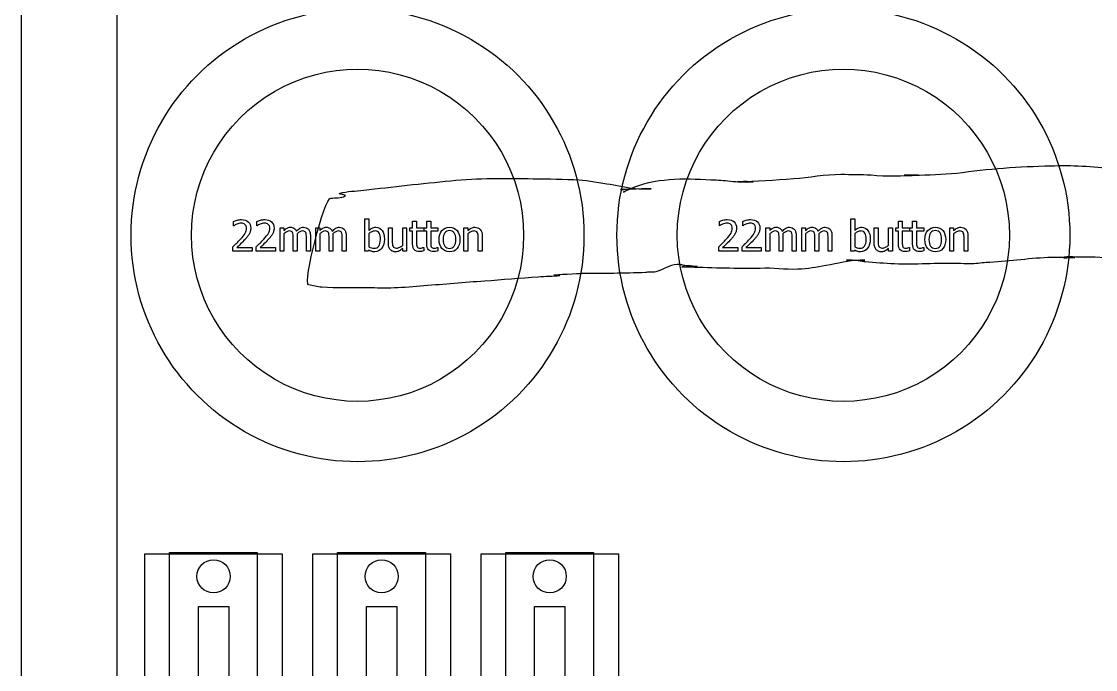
# Model space of a CAD drawing. Extents: x 0 to 339, y 0 to 211.
# Drawn here: x 0.1 to 71.3, y 78.8 to 121.8 of the extents above; entities that cross this region are included whole.
import ezdxf

# ---------------------------------------------------------------- set-up
doc = ezdxf.new("R2010")
doc.units = 0
doc.layers.add('Layer_1', color=7, linetype='CONTINUOUS')

msp = doc.modelspace()

# ---------------------------------------------------------------- linework, layer by layer
at = {"layer": 'Layer_1', "color": 7}
msp.add_line((0.13229, 0.132278), (0.13229, 210.418888), dxfattribs=at)
at = {"layer": 'Layer_1', "color": 6}
for p, q in [((6.47757, 6.478666), (6.47757, 204.072506)), ((14.179865, 108.233159), (14.179865, 108.525303)), ((14.195025, 108.233159), (14.179865, 108.233159)), ((15.723267, 108.233159), (15.723267, 108.525303)), ((15.738427, 108.233159), (15.723267, 108.233159)), ((22.883561, 106.554713), (22.883561, 108.698941)), ((22.883561, 108.698941), (23.142633, 108.698941)), ((23.142633, 108.698941), (23.142633, 107.932752)), ((26.036512, 108.093982), (26.036512, 108.536333)), ((26.036512, 108.536333), (26.295584, 108.536333)), ((26.295584, 108.536333), (26.295584, 108.093982)), ((26.979091, 108.093982), (26.979091, 108.536333)), ((26.979091, 108.536333), (27.238162, 108.536333)), ((27.238162, 108.536333), (27.238162, 108.093982)), ((46.359115, 108.233159), (46.359115, 108.525303)), ((46.374275, 108.233159), (46.359115, 108.233159)), ((47.902517, 108.233159), (47.902517, 108.525303)), ((47.917677, 108.233159), (47.902517, 108.233159)), ((55.062811, 106.554713), (55.062811, 108.698941)), ((55.062811, 108.698941), (55.321883, 108.698941)), ((55.321883, 108.698941), (55.321883, 107.932752)), ((58.215762, 108.093982), (58.215762, 108.536333)), ((58.215762, 108.536333), (58.474834, 108.536333)), ((58.474834, 108.536333), (58.474834, 108.093982)), ((59.158341, 108.093982), (59.158341, 108.536333)), ((59.158341, 108.536333), (59.417412, 108.536333)), ((59.417412, 108.536333), (59.417412, 108.093982)), ((17.261187, 106.554697), (17.261187, 108.093965)), ((17.261187, 108.093965), (17.520258, 108.093965)), ((17.520258, 108.093965), (17.520258, 107.923089)), ((17.520258, 107.703981), (17.520258, 106.554697)), ((18.134896, 106.554708), (18.134896, 107.44492)), ((18.393968, 107.567566), (18.393968, 106.554708)), ((19.008518, 106.554714), (19.008518, 107.444926)), ((19.267615, 107.567557), (19.267615, 106.554699)), ((19.631413, 106.554697), (19.631413, 108.093965)), ((19.631413, 108.093965), (19.890484, 108.093965)), ((19.890484, 108.093965), (19.890484, 107.923089)), ((19.890484, 107.703981), (19.890484, 106.554697)), ((20.505122, 106.554708), (20.505122, 107.44492)), ((20.764193, 107.567566), (20.764193, 106.554708)), ((21.378743, 106.554714), (21.378743, 107.444926)), ((21.637831, 107.567557), (21.637831, 106.554699)), ((23.142634, 107.715022), (23.142634, 106.833077)), ((24.432475, 107.094906), (24.432475, 108.093983)), ((24.432475, 108.093983), (24.691546, 108.093983)), ((24.691546, 108.093983), (24.691546, 107.217551)), ((25.383354, 106.944692), (25.383354, 108.093976)), ((25.383354, 108.093976), (25.642425, 108.093976)), ((25.642425, 108.093976), (25.642393, 106.554714)), ((25.861502, 107.879008), (25.861502, 108.093982)), ((25.861502, 108.093982), (26.036512, 108.093982)), ((26.036512, 107.879008), (25.861502, 107.879008)), ((26.036512, 107.026003), (26.036512, 107.879008)), ((26.295584, 108.093982), (26.772385, 108.093982)), ((26.772385, 107.879008), (26.295584, 107.879008)), ((26.295584, 107.879008), (26.295584, 107.14727)), ((26.772385, 108.093982), (26.772385, 107.879008)), ((26.80408, 107.879008), (26.80408, 108.093982)), ((26.80408, 108.093982), (26.979091, 108.093982)), ((26.979091, 107.879008), (26.80408, 107.879008)), ((26.979091, 107.026003), (26.979091, 107.879008)), ((27.238162, 108.093982), (27.714963, 108.093982)), ((27.714963, 107.879008), (27.238162, 107.879008)), ((27.238162, 107.879008), (27.238162, 107.14727)), ((27.714963, 108.093982), (27.714963, 107.879008)), ((29.43752, 106.554713), (29.43752, 108.093981)), ((29.43752, 108.093981), (29.69659, 108.093981)), ((29.69659, 108.093981), (29.69659, 107.923105)), ((29.69659, 107.703997), (29.69659, 106.554713)), ((30.38836, 106.554714), (30.38836, 107.431146)), ((30.64744, 107.553788), (30.64743, 106.554714)), ((49.440437, 106.554697), (49.440437, 108.093965)), ((49.440437, 108.093965), (49.699508, 108.093965)), ((49.699508, 108.093965), (49.699508, 107.923089)), ((49.699508, 107.703981), (49.699508, 106.554697)), ((50.314146, 106.554708), (50.314146, 107.44492)), ((50.573218, 107.567566), (50.573218, 106.554708)), ((51.187768, 106.554714), (51.187768, 107.444926)), ((51.446865, 107.567557), (51.446865, 106.554699)), ((51.810663, 106.554697), (51.810663, 108.093965)), ((51.810663, 108.093965), (52.069734, 108.093965)), ((52.069734, 108.093965), (52.069734, 107.923089)), ((52.069734, 107.703981), (52.069734, 106.554697)), ((52.684372, 106.554708), (52.684372, 107.44492)), ((52.943443, 107.567566), (52.943443, 106.554708)), ((53.557993, 106.554714), (53.557993, 107.444926)), ((53.817081, 107.567557), (53.817081, 106.554699)), ((55.321884, 107.715022), (55.321884, 106.833077)), ((56.611725, 107.094906), (56.611725, 108.093983)), ((56.611725, 108.093983), (56.870796, 108.093983)), ((56.870796, 108.093983), (56.870796, 107.217551)), ((57.562604, 106.944692), (57.562604, 108.093976)), ((57.562604, 108.093976), (57.821675, 108.093976)), ((57.821675, 108.093976), (57.821643, 106.554714)), ((58.040752, 107.879008), (58.040752, 108.093982)), ((58.040752, 108.093982), (58.215762, 108.093982)), ((58.215762, 107.879008), (58.040752, 107.879008)), ((58.215762, 107.026003), (58.215762, 107.879008)), ((58.474834, 108.093982), (58.951635, 108.093982)), ((58.951635, 107.879008), (58.474834, 107.879008)), ((58.474834, 107.879008), (58.474834, 107.14727)), ((58.951635, 108.093982), (58.951635, 107.879008)), ((58.98333, 107.879008), (58.98333, 108.093982)), ((58.98333, 108.093982), (59.158341, 108.093982)), ((59.158341, 107.879008), (58.98333, 107.879008)), ((59.158341, 107.026003), (59.158341, 107.879008)), ((59.417412, 108.093982), (59.894213, 108.093982)), ((59.894213, 107.879008), (59.417412, 107.879008)), ((59.417412, 107.879008), (59.417412, 107.14727)), ((59.894213, 108.093982), (59.894213, 107.879008)), ((61.61677, 106.554713), (61.61677, 108.093981)), ((61.61677, 108.093981), (61.87584, 108.093981)), ((61.87584, 108.093981), (61.87584, 107.923105)), ((61.87584, 107.703997), (61.87584, 106.554713)), ((62.56761, 106.554714), (62.56761, 107.431146)), ((62.82669, 107.553788), (62.82668, 106.554714)), ((14.137153, 106.554714), (14.137153, 106.842724)), ((14.394838, 106.790349), (15.403562, 106.790349)), ((15.403562, 106.790349), (15.40357, 106.554714)), ((15.680555, 106.554714), (15.680555, 106.842724)), ((15.938239, 106.790349), (16.946963, 106.790349)), ((16.946963, 106.790349), (16.946972, 106.554714)), ((23.907445, 107.329175), (23.907444, 107.329171)), ((24.174783, 107.349844), (24.174783, 107.349841)), ((25.383322, 106.554714), (25.383322, 106.72559)), ((26.757197, 106.801366), (26.772357, 106.801366)), ((26.772357, 106.801366), (26.772357, 106.568477)), ((27.699765, 106.801366), (27.714925, 106.801366)), ((27.714925, 106.801366), (27.714925, 106.568477)), ((28.90421, 107.323659), (28.90421, 107.323659)), ((29.17155, 107.323659), (29.17155, 107.323659)), ((46.316403, 106.554714), (46.316403, 106.842724)), ((46.574088, 106.790349), (47.582812, 106.790349)), ((47.582812, 106.790349), (47.58282, 106.554714)), ((47.859805, 106.554714), (47.859805, 106.842724)), ((48.117489, 106.790349), (49.126213, 106.790349)), ((49.126213, 106.790349), (49.126222, 106.554714)), ((56.086695, 107.329175), (56.086694, 107.329171)), ((56.354033, 107.349844), (56.354033, 107.349841)), ((57.562572, 106.554714), (57.562572, 106.72559)), ((58.936447, 106.801366), (58.951607, 106.801366)), ((58.951607, 106.801366), (58.951607, 106.568477)), ((59.879015, 106.801366), (59.894175, 106.801366)), ((59.894175, 106.801366), (59.894175, 106.568477)), ((61.08346, 107.323659), (61.08346, 107.323659)), ((61.3508, 107.323659), (61.3508, 107.323659)), ((15.40357, 106.554714), (14.137153, 106.554714)), ((16.946972, 106.554714), (15.680555, 106.554714)), ((17.520258, 106.554697), (17.261187, 106.554697)), ((18.393968, 106.554708), (18.134896, 106.554708)), ((19.267615, 106.554699), (19.008518, 106.554714)), ((19.890484, 106.554697), (19.631413, 106.554697)), ((20.764193, 106.554708), (20.505122, 106.554708)), ((21.637831, 106.554699), (21.378743, 106.554714)), ((23.126093, 106.554713), (22.883561, 106.554713)), ((23.142633, 106.626373), (23.126093, 106.554713)), ((25.642393, 106.554714), (25.383322, 106.554714)), ((26.485725, 106.524387), (26.485753, 106.524397)), ((27.428293, 106.524387), (27.428331, 106.524397)), ((29.69659, 106.554713), (29.43752, 106.554713)), ((30.64743, 106.554714), (30.38836, 106.554714)), ((47.58282, 106.554714), (46.316403, 106.554714)), ((49.126222, 106.554714), (47.859805, 106.554714)), ((49.699508, 106.554697), (49.440437, 106.554697)), ((50.573218, 106.554708), (50.314146, 106.554708)), ((51.446865, 106.554699), (51.187768, 106.554714)), ((52.069734, 106.554697), (51.810663, 106.554697)), ((52.943443, 106.554708), (52.684372, 106.554708)), ((53.817081, 106.554699), (53.557993, 106.554714)), ((55.305343, 106.554713), (55.062811, 106.554713)), ((55.321883, 106.626373), (55.305343, 106.554713)), ((57.821643, 106.554714), (57.562572, 106.554714)), ((58.664975, 106.524387), (58.665003, 106.524397)), ((59.607543, 106.524387), (59.607581, 106.524397)), ((61.87584, 106.554713), (61.61677, 106.554713)), ((62.82668, 106.554714), (62.56761, 106.554714)), ((8.30747, 86.517296), (17.407469, 86.517296)), ((8.30747, 12.517296), (8.30747, 86.517296)), ((17.407469, 86.517296), (17.407469, 12.517296)), ((19.43911, 86.517296), (28.539109, 86.517296)), ((19.43911, 12.517296), (19.43911, 86.517296)), ((28.539109, 86.517296), (28.539109, 12.517296)), ((30.57073, 86.517286), (39.670729, 86.517286)), ((30.57073, 12.517286), (30.57073, 86.517286)), ((39.670729, 86.517286), (39.670729, 12.517286))]:
    msp.add_line(p, q, dxfattribs=at)
at = {"layer": 'Layer_1', "color": 3}
for p, q in [((20.61729, 110.056011), (20.61741, 110.055851)), ((37.392273, 107.605464), (37.392273, 107.605464)), ((69.571523, 107.605464), (69.571523, 107.605464)), ((9.94085, 86.594196), (15.753962, 86.594196)), ((9.94085, 12.426906), (9.94085, 86.594196)), ((15.753962, 86.594196), (15.753962, 12.426906)), ((21.07249, 86.594196), (26.885602, 86.594196)), ((21.07249, 12.426906), (21.07249, 86.594196)), ((26.885602, 86.594196), (26.885602, 12.426906)), ((32.20411, 86.594186), (38.017222, 86.594186)), ((32.20411, 12.426896), (32.20411, 86.594186)), ((38.017222, 86.594186), (38.017222, 12.426896))]:
    msp.add_line(p, q, dxfattribs=at)
at = {"layer": 'Layer_1', "color": 1}
for p, q in [((33.392274, 107.605464), (33.392274, 107.605464)), ((65.571524, 107.605464), (65.571524, 107.605464)), ((12.85741, 83.917296), (12.85741, 83.917296)), ((23.98905, 83.917296), (23.98905, 83.917296)), ((35.12067, 83.917286), (35.12067, 83.917286)), ((11.85747, 16.017296), (11.85747, 83.017296)), ((11.85747, 83.017296), (13.85747, 83.017296)), ((13.85747, 83.017296), (13.85747, 16.017296)), ((22.98911, 16.017296), (22.98911, 83.017296)), ((22.98911, 83.017296), (24.98911, 83.017296)), ((24.98911, 83.017296), (24.98911, 16.017296)), ((34.12073, 16.017286), (34.12073, 83.017286)), ((34.12073, 83.017286), (36.12073, 83.017286)), ((36.12073, 83.017286), (36.12073, 16.017286))]:
    msp.add_line(p, q, dxfattribs=at)
at = {"layer": 'Layer_1', "color": 3}
for points in [[(14.892273, 120.595845), (19.533289, 123.275337), (25.251257, 123.275337), (29.892273, 120.595845)], [(47.071523, 120.595845), (51.712539, 123.275337), (57.430507, 123.275337), (62.071523, 120.595845)], [(7.392273, 107.605464), (7.392273, 112.964448), (10.251257, 117.916353), (14.892273, 120.595845)], [(29.892273, 120.595845), (34.533289, 117.916353), (37.392273, 112.964448), (37.392273, 107.605464)], [(39.571523, 107.605464), (39.571523, 112.964448), (42.430507, 117.916353), (47.071523, 120.595845)], [(62.071523, 120.595845), (66.712539, 117.916353), (69.571523, 112.964448), (69.571523, 107.605464)], [(59.25463, 111.583901), (60.1998, 111.590901), (61.13826, 111.649601), (62.08103, 111.711991)], [(62.08103, 111.711991), (64.14214, 112.017821), (66.22373, 112.169021), (68.30616, 112.202401)], [(68.30616, 112.202401), (69.69885, 112.282901), (71.07555, 112.141101), (72.45907, 112.043861)], [(22.80592, 110.585831), (24.72407, 110.821401), (26.64443, 111.029241), (28.56729, 111.221881)], [(28.56729, 111.221881), (30.38408, 111.389271), (32.20839, 111.391701), (34.03034, 111.353171)], [(34.03034, 111.353171), (35.04744, 111.331671), (36.06545, 111.331171), (37.0814, 111.278371)], [(37.0814, 111.278371), (37.61417, 111.250671), (38.56689, 111.077341), (39.1227, 110.983781)], [(39.1227, 110.983781), (39.75236, 110.876741), (40.38125, 110.732591), (41.01943, 110.681971)], [(40.69968, 110.783601), (42.44027, 111.481071), (44.30827, 111.355971), (46.14696, 111.270451)], [(46.14696, 111.270451), (46.35009, 111.255851), (46.55355, 111.245351), (46.75635, 111.226651)], [(46.75635, 111.226651), (47.2215, 111.183751), (47.67969, 111.131951), (48.14818, 111.133451)], [(47.55996, 111.155951), (48.79602, 111.184951), (50.03277, 111.261881), (51.26516, 111.363841)], [(48.58936, 111.149951), (48.24648, 111.163151), (47.9031, 111.153951), (47.55996, 111.155951)], [(48.14818, 111.133451), (48.29534, 111.133981), (48.73642, 111.144351), (48.58936, 111.149951)], [(51.26516, 111.363841), (52.31557, 111.435141), (53.35954, 111.649411), (54.41514, 111.645101)], [(54.41514, 111.645101), (55.07918, 111.642101), (55.74306, 111.623401), (56.40702, 111.612601)], [(56.40702, 111.612601), (57.4371, 111.470011), (58.48756, 111.548901), (59.52351, 111.591901)], [(58.63425, 111.585901), (58.42755, 111.579901), (59.04784, 111.582901), (59.25463, 111.583901)], [(59.52351, 111.591901), (59.22709, 111.589901), (58.93055, 111.593901), (58.63425, 111.585901)], [(21.5797, 110.213431), (21.70256, 110.282631), (21.05525, 110.337221), (21.19016, 110.378191)], [(21.19016, 110.378191), (21.70974, 110.535991), (22.26695, 110.519641), (22.80592, 110.585831)], [(41.01943, 110.681971), (41.40048, 110.651771), (43.21278, 110.728371), (39.81119, 110.641571)], [(39.81119, 110.641571), (39.85429, 110.639571), (39.89739, 110.631571), (39.94051, 110.634571)], [(40.01479, 110.476201), (39.94049, 110.434201), (40.16884, 110.549701), (40.2467, 110.584661)], [(39.94051, 110.634571), (39.95601, 110.635361), (40.44091, 110.698471), (40.43435, 110.690571)], [(40.43435, 110.690571), (40.33398, 110.569771), (40.15156, 110.553391), (40.01479, 110.476201)], [(40.2467, 110.584661), (40.39715, 110.652161), (40.54868, 110.717281), (40.69968, 110.783601)], [(19.14418, 104.318621), (18.73848, 104.422781), (20.21159, 110.160181), (20.61729, 110.056011)], [(20.61741, 110.055851), (20.93817, 110.108351), (21.29644, 110.053851), (21.5797, 110.213431)], [(14.892273, 94.615083), (10.251257, 97.294575), (7.392273, 102.24648), (7.392273, 107.605464)], [(37.392273, 107.605464), (37.392273, 102.24648), (34.533289, 97.294575), (29.892273, 94.615083)], [(47.071523, 94.615083), (42.430507, 97.294575), (39.571523, 102.24648), (39.571523, 107.605464)], [(69.571523, 107.605464), (69.571523, 102.24648), (66.712539, 97.294575), (62.071523, 94.615083)], [(68.11915, 106.130371), (66.7512, 106.069171), (65.39264, 105.849631), (64.02374, 105.797761)], [(69.91038, 106.140371), (69.61349, 106.140301), (68.40534, 106.143371), (68.11915, 106.130371)], [(69.19022, 106.151371), (68.95896, 106.086871), (69.67033, 106.144371), (69.91038, 106.140371)], [(69.97885, 106.159371), (69.71596, 106.158841), (69.44345, 106.221871), (69.19022, 106.151371)], [(72.5099, 106.055421), (71.66947, 106.163261), (70.82613, 106.161411), (69.97885, 106.159371)], [(43.55864, 105.664911), (43.02501, 105.619411), (42.6846, 105.359531), (42.16065, 105.176251)], [(44.42092, 105.491511), (43.11003, 105.552011), (44.44532, 105.480711), (44.87958, 105.523511)], [(43.79592, 105.656911), (43.71742, 105.667111), (43.63774, 105.661911), (43.55864, 105.664911)], [(44.07946, 105.597111), (43.98496, 105.617011), (43.8917, 105.644411), (43.79592, 105.656911)], [(44.44298, 105.574011), (44.32207, 105.585111), (44.20063, 105.589411), (44.07946, 105.597111)], [(49.05878, 105.399811), (47.51081, 105.401811), (45.96727, 105.435911), (44.42092, 105.491511)], [(44.87958, 105.523511), (45.02537, 105.537911), (44.58887, 105.560611), (44.44298, 105.574011)], [(51.54521, 105.350711), (50.71905, 105.313811), (49.88633, 105.475121), (49.05878, 105.399811)], [(53.43629, 105.601921), (52.76635, 105.489981), (52.23137, 105.381341), (51.54521, 105.350711)], [(55.68558, 105.953321), (54.92095, 105.931621), (54.18565, 105.735721), (53.43629, 105.601921)], [(55.06822, 105.963321), (54.97292, 105.968321), (54.87754, 105.957321), (54.78219, 105.954321)], [(54.78219, 105.954321), (55.18073, 105.952321), (55.57926, 105.948321), (55.97781, 105.948321)], [(56.01391, 105.847181), (55.82659, 105.867281), (55.28941, 105.951961), (55.06822, 105.963321)], [(55.97781, 105.948321), (56.07521, 105.948291), (55.78297, 105.956321), (55.68558, 105.953321)], [(57.96738, 105.711061), (57.31647, 105.746561), (56.6624, 105.777661), (56.01391, 105.847181)], [(62.15067, 105.742061), (60.7565, 105.776461), (59.36156, 105.646661), (57.96738, 105.711061)], [(62.95712, 105.704861), (62.68813, 105.696861), (62.41969, 105.735361), (62.15067, 105.742061)], [(64.02374, 105.797761), (63.6682, 105.766761), (63.31384, 105.715461), (62.95712, 105.704861)], [(34.35682, 104.842151), (33.17208, 104.762351), (31.98997, 104.646171), (30.80513, 104.567731)], [(35.78692, 104.921951), (35.31289, 104.864951), (34.83319, 104.874151), (34.35682, 104.842151)], [(35.39823, 104.967251), (35.26939, 104.946851), (35.91643, 104.937551), (35.78692, 104.921951)], [(37.25469, 105.064851), (37.06333, 105.055851), (35.47293, 104.979051), (35.39823, 104.967251)], [(41.46069, 105.131951), (40.05776, 105.089251), (38.65766, 105.069451), (37.25469, 105.064851)], [(41.72558, 105.169251), (41.63678, 105.161251), (41.54899, 105.144351), (41.46069, 105.131951)], [(42.16065, 105.176251), (42.02374, 105.128351), (41.87007, 105.182251), (41.72558, 105.169251)], [(20.02555, 104.161041), (19.72746, 104.175741), (19.43797, 104.266101), (19.14418, 104.318621)], [(23.06984, 104.124941), (22.05505, 104.133941), (21.03915, 104.111041), (20.02555, 104.161041)], [(24.81436, 104.115941), (24.23319, 104.095841), (23.65133, 104.118941), (23.06984, 104.124941)], [(26.79415, 104.253041), (26.13455, 104.202841), (25.47548, 104.138751), (24.81436, 104.115941)], [(28.79837, 104.419141), (28.1303, 104.363741), (27.46258, 104.303901), (26.79415, 104.253041)], [(30.80513, 104.567731), (30.13621, 104.518231), (29.46729, 104.468631), (28.79837, 104.419141)], [(29.892273, 94.615083), (25.251257, 91.935591), (19.533289, 91.935591), (14.892273, 94.615083)], [(62.071523, 94.615083), (57.430507, 91.935591), (51.712539, 91.935591), (47.071523, 94.615083)]]:
    msp.add_open_spline(points, degree=3, dxfattribs=at)
at = {"layer": 'Layer_1', "color": 1}
for points in [[(16.892273, 117.131744), (20.295685, 119.096705), (24.488861, 119.096705), (27.892274, 117.131744)], [(49.071523, 117.131744), (52.474935, 119.096705), (56.668111, 119.096705), (60.071524, 117.131744)], [(11.392272, 107.605464), (11.392272, 111.535386), (13.48886, 115.166783), (16.892273, 117.131744)], [(27.892274, 117.131744), (31.295686, 115.166783), (33.392274, 111.535386), (33.392274, 107.605464)], [(43.571522, 107.605464), (43.571522, 111.535386), (45.66811, 115.166783), (49.071523, 117.131744)], [(60.071524, 117.131744), (63.474936, 115.166783), (65.571524, 111.535386), (65.571524, 107.605464)], [(16.892273, 98.079184), (13.48886, 100.044145), (11.392272, 103.675542), (11.392272, 107.605464)], [(33.392274, 107.605464), (33.392274, 103.675542), (31.295686, 100.044145), (27.892274, 98.079184)], [(49.071523, 98.079184), (45.66811, 100.044145), (43.571522, 103.675542), (43.571522, 107.605464)], [(65.571524, 107.605464), (65.571524, 103.675542), (63.474936, 100.044145), (60.071524, 98.079184)], [(27.892274, 98.079184), (24.488861, 96.114223), (20.295685, 96.114223), (16.892273, 98.079184)], [(60.071524, 98.079184), (56.668111, 96.114223), (52.474935, 96.114223), (49.071523, 98.079184)], [(11.75741, 85.017296), (11.75741, 85.624809), (12.249897, 86.117296), (12.85741, 86.117296)], [(12.85741, 86.117296), (13.464923, 86.117296), (13.95741, 85.624809), (13.95741, 85.017296)], [(22.88905, 85.017296), (22.88905, 85.624809), (23.381537, 86.117296), (23.98905, 86.117296)], [(23.98905, 86.117296), (24.596563, 86.117296), (25.08905, 85.624809), (25.08905, 85.017296)], [(34.02067, 85.017286), (34.02067, 85.624799), (34.513157, 86.117286), (35.12067, 86.117286)], [(35.12067, 86.117286), (35.728183, 86.117286), (36.22067, 85.624799), (36.22067, 85.017286)], [(12.85741, 83.917296), (12.249897, 83.917296), (11.75741, 84.409783), (11.75741, 85.017296)], [(13.95741, 85.017296), (13.95741, 84.409783), (13.464923, 83.917296), (12.85741, 83.917296)], [(23.98905, 83.917296), (23.381537, 83.917296), (22.88905, 84.409783), (22.88905, 85.017296)], [(25.08905, 85.017296), (25.08905, 84.409783), (24.596563, 83.917296), (23.98905, 83.917296)], [(35.12067, 83.917286), (34.513157, 83.917286), (34.02067, 84.409773), (34.02067, 85.017286)], [(36.22067, 85.017286), (36.22067, 84.409773), (35.728183, 83.917286), (35.12067, 83.917286)]]:
    msp.add_open_spline(points, degree=3, dxfattribs=at)
at = {"layer": 'Layer_1', "color": 6}
for points in [[(14.179865, 108.525303), (14.236825, 108.553783), (14.315832, 108.581343), (14.416887, 108.607983)], [(14.281845, 108.289659), (14.246018, 108.267612), (14.217078, 108.248779), (14.195025, 108.233159)], [(14.393466, 108.346159), (14.354879, 108.330539), (14.317672, 108.311706), (14.281845, 108.289659)], [(14.536782, 108.391639), (14.487175, 108.379692), (14.439403, 108.364532), (14.393466, 108.346159)], [(14.416887, 108.607983), (14.518862, 108.635543), (14.615325, 108.649323), (14.706275, 108.649323)], [(14.68561, 108.410929), (14.636917, 108.410929), (14.587307, 108.404499), (14.536782, 108.391639)], [(14.824792, 108.390259), (14.782532, 108.404039), (14.736138, 108.410929), (14.68561, 108.410929)], [(14.706275, 108.649323), (14.897363, 108.649323), (15.04711, 108.598335), (15.155516, 108.49636)], [(14.936413, 108.328249), (14.90426, 108.355809), (14.867053, 108.376479), (14.824792, 108.390259)], [(15.009453, 108.220762), (14.992, 108.263942), (14.967653, 108.299771), (14.936413, 108.328249)], [(15.037013, 108.070556), (15.037013, 108.127516), (15.027826, 108.177585), (15.009453, 108.220762)], [(15.155516, 108.49636), (15.263921, 108.395304), (15.318124, 108.25796), (15.318124, 108.084327)], [(15.723267, 108.525303), (15.780227, 108.553783), (15.859234, 108.581343), (15.960289, 108.607983)], [(15.825247, 108.289659), (15.78942, 108.267612), (15.76048, 108.248779), (15.738427, 108.233159)], [(15.936868, 108.346159), (15.898281, 108.330539), (15.861074, 108.311706), (15.825247, 108.289659)], [(16.080184, 108.391639), (16.030577, 108.379692), (15.982805, 108.364532), (15.936868, 108.346159)], [(15.960289, 108.607983), (16.062264, 108.635543), (16.158726, 108.649323), (16.249677, 108.649323)], [(16.229013, 108.410929), (16.18032, 108.410929), (16.13071, 108.404499), (16.080184, 108.391639)], [(16.368194, 108.390259), (16.325934, 108.404039), (16.27954, 108.410929), (16.229013, 108.410929)], [(16.249677, 108.649323), (16.440765, 108.649323), (16.590512, 108.598335), (16.698918, 108.49636)], [(16.479816, 108.328249), (16.447663, 108.355809), (16.410455, 108.376479), (16.368194, 108.390259)], [(16.552856, 108.220762), (16.535403, 108.263942), (16.511056, 108.299771), (16.479816, 108.328249)], [(16.580416, 108.070556), (16.580416, 108.127516), (16.571229, 108.177585), (16.552856, 108.220762)], [(16.698918, 108.49636), (16.807323, 108.395304), (16.861526, 108.25796), (16.861526, 108.084327)], [(17.721452, 108.080185), (17.788517, 108.117852), (17.862012, 108.136685), (17.941938, 108.136685)], [(17.941938, 108.136685), (18.032889, 108.136685), (18.113274, 108.116015), (18.183095, 108.074675)], [(18.57308, 108.069163), (18.647494, 108.114176), (18.728339, 108.136683), (18.815614, 108.136683)], [(18.815614, 108.136683), (18.881761, 108.136683), (18.941935, 108.12612), (18.996137, 108.104993)], [(20.091678, 108.080185), (20.158742, 108.117852), (20.232237, 108.136685), (20.312164, 108.136685)], [(20.312164, 108.136685), (20.403114, 108.136685), (20.483499, 108.116015), (20.55332, 108.074675)], [(20.943305, 108.069163), (21.017719, 108.114176), (21.098564, 108.136683), (21.18584, 108.136683)], [(21.18584, 108.136683), (21.251987, 108.136683), (21.312161, 108.12612), (21.366363, 108.104993)], [(23.35485, 108.078824), (23.431102, 108.117411), (23.517459, 108.136704), (23.613922, 108.136704)], [(23.613922, 108.136704), (23.787555, 108.136704), (23.92444, 108.066883), (24.024577, 107.927242)], [(27.985059, 107.923106), (28.111838, 108.065503), (28.278581, 108.136702), (28.485287, 108.136702)], [(28.485287, 108.136702), (28.692909, 108.136702), (28.859193, 108.065503), (28.98414, 107.923106)], [(29.92535, 108.081579), (30.000683, 108.118326), (30.08015, 108.136699), (30.16375, 108.136699)], [(30.16375, 108.136699), (30.31533, 108.136699), (30.43384, 108.08663), (30.51928, 107.986492)], [(46.359115, 108.525303), (46.416075, 108.553783), (46.495082, 108.581343), (46.596137, 108.607983)], [(46.461095, 108.289659), (46.425268, 108.267612), (46.396328, 108.248779), (46.374275, 108.233159)], [(46.572716, 108.346159), (46.534129, 108.330539), (46.496922, 108.311706), (46.461095, 108.289659)], [(46.716032, 108.391639), (46.666425, 108.379692), (46.618653, 108.364532), (46.572716, 108.346159)], [(46.596137, 108.607983), (46.698112, 108.635543), (46.794575, 108.649323), (46.885525, 108.649323)], [(46.86486, 108.410929), (46.816167, 108.410929), (46.766557, 108.404499), (46.716032, 108.391639)], [(47.004042, 108.390259), (46.961782, 108.404039), (46.915388, 108.410929), (46.86486, 108.410929)], [(46.885525, 108.649323), (47.076613, 108.649323), (47.22636, 108.598335), (47.334766, 108.49636)], [(47.115663, 108.328249), (47.08351, 108.355809), (47.046303, 108.376479), (47.004042, 108.390259)], [(47.188703, 108.220762), (47.17125, 108.263942), (47.146903, 108.299771), (47.115663, 108.328249)], [(47.216263, 108.070556), (47.216263, 108.127516), (47.207076, 108.177585), (47.188703, 108.220762)], [(47.334766, 108.49636), (47.443171, 108.395304), (47.497374, 108.25796), (47.497374, 108.084327)], [(47.902517, 108.525303), (47.959477, 108.553783), (48.038484, 108.581343), (48.139539, 108.607983)], [(48.004497, 108.289659), (47.96867, 108.267612), (47.93973, 108.248779), (47.917677, 108.233159)], [(48.116118, 108.346159), (48.077531, 108.330539), (48.040324, 108.311706), (48.004497, 108.289659)], [(48.259434, 108.391639), (48.209827, 108.379692), (48.162055, 108.364532), (48.116118, 108.346159)], [(48.139539, 108.607983), (48.241514, 108.635543), (48.337976, 108.649323), (48.428927, 108.649323)], [(48.408263, 108.410929), (48.35957, 108.410929), (48.30996, 108.404499), (48.259434, 108.391639)], [(48.547444, 108.390259), (48.505184, 108.404039), (48.45879, 108.410929), (48.408263, 108.410929)], [(48.428927, 108.649323), (48.620015, 108.649323), (48.769762, 108.598335), (48.878168, 108.49636)], [(48.659066, 108.328249), (48.626913, 108.355809), (48.589705, 108.376479), (48.547444, 108.390259)], [(48.732106, 108.220762), (48.714653, 108.263942), (48.690306, 108.299771), (48.659066, 108.328249)], [(48.759666, 108.070556), (48.759666, 108.127516), (48.750479, 108.177585), (48.732106, 108.220762)], [(48.878168, 108.49636), (48.986573, 108.395304), (49.040776, 108.25796), (49.040776, 108.084327)], [(49.900702, 108.080185), (49.967767, 108.117852), (50.041262, 108.136685), (50.121188, 108.136685)], [(50.121188, 108.136685), (50.212139, 108.136685), (50.292524, 108.116015), (50.362345, 108.074675)], [(50.75233, 108.069163), (50.826744, 108.114176), (50.907589, 108.136683), (50.994864, 108.136683)], [(50.994864, 108.136683), (51.061011, 108.136683), (51.121185, 108.12612), (51.175387, 108.104993)], [(52.270928, 108.080185), (52.337992, 108.117852), (52.411487, 108.136685), (52.491414, 108.136685)], [(52.491414, 108.136685), (52.582364, 108.136685), (52.662749, 108.116015), (52.73257, 108.074675)], [(53.122555, 108.069163), (53.196969, 108.114176), (53.277814, 108.136683), (53.36509, 108.136683)], [(53.36509, 108.136683), (53.431237, 108.136683), (53.491411, 108.12612), (53.545613, 108.104993)], [(55.5341, 108.078824), (55.610352, 108.117411), (55.696709, 108.136704), (55.793172, 108.136704)], [(55.793172, 108.136704), (55.966805, 108.136704), (56.10369, 108.066883), (56.203827, 107.927242)], [(60.164309, 107.923106), (60.291088, 108.065503), (60.457831, 108.136702), (60.664537, 108.136702)], [(60.664537, 108.136702), (60.872159, 108.136702), (61.038443, 108.065503), (61.16339, 107.923106)], [(62.1046, 108.081579), (62.179933, 108.118326), (62.2594, 108.136699), (62.343, 108.136699)], [(62.343, 108.136699), (62.49458, 108.136699), (62.61309, 108.08663), (62.69853, 107.986492)], [(14.631868, 107.337439), (14.788046, 107.509235), (14.894614, 107.64658), (14.951573, 107.749473)], [(15.089369, 107.495905), (15.041596, 107.437112), (14.991068, 107.379234), (14.937785, 107.322272)], [(14.951573, 107.749473), (15.008533, 107.853285), (15.037013, 107.960313), (15.037013, 108.070556)], [(15.212014, 107.673672), (15.178021, 107.613959), (15.137139, 107.554703), (15.089369, 107.495905)], [(15.289184, 107.862463), (15.270811, 107.79448), (15.245087, 107.731549), (15.212014, 107.673672)], [(15.318124, 108.084327), (15.318124, 108.004401), (15.308477, 107.930446), (15.289184, 107.862463)], [(16.175271, 107.337439), (16.331449, 107.509235), (16.438017, 107.64658), (16.494976, 107.749473)], [(16.632771, 107.495905), (16.584998, 107.437112), (16.53447, 107.379234), (16.481187, 107.322272)], [(16.494976, 107.749473), (16.551936, 107.853285), (16.580416, 107.960313), (16.580416, 108.070556)], [(16.755416, 107.673672), (16.721423, 107.613959), (16.680541, 107.554703), (16.632771, 107.495905)], [(16.832586, 107.862463), (16.814213, 107.79448), (16.788489, 107.731549), (16.755416, 107.673672)], [(16.861526, 108.084327), (16.861526, 108.004401), (16.851879, 107.930446), (16.832586, 107.862463)], [(17.520258, 107.923089), (17.588241, 107.991072), (17.655306, 108.043437), (17.721452, 108.080185)], [(17.699403, 107.83765), (17.63785, 107.802737), (17.578135, 107.75818), (17.520258, 107.703981)], [(17.875792, 107.89002), (17.819752, 107.89002), (17.760956, 107.872563), (17.699403, 107.83765)], [(18.013596, 107.86384), (17.979603, 107.881293), (17.933668, 107.89002), (17.875792, 107.89002)], [(18.092146, 107.78254), (18.073773, 107.819287), (18.047589, 107.846387), (18.013596, 107.86384)], [(18.126596, 107.640602), (18.121063, 107.701235), (18.109579, 107.748548), (18.092146, 107.78254)], [(18.134896, 107.44492), (18.134896, 107.515659), (18.132129, 107.580887), (18.126596, 107.640602)], [(18.183095, 108.074675), (18.253834, 108.033335), (18.307578, 107.965352), (18.344325, 107.870725)], [(18.344325, 107.870725), (18.422414, 107.958001), (18.498665, 108.024147), (18.57308, 108.069163)], [(18.57716, 107.840416), (18.516527, 107.808263), (18.453596, 107.761409), (18.388368, 107.699856)], [(18.388368, 107.699856), (18.389301, 107.684236), (18.390235, 107.665403), (18.391168, 107.643356)], [(18.391168, 107.643356), (18.393035, 107.622229), (18.393968, 107.596966), (18.393968, 107.567566)], [(18.749414, 107.890026), (18.696127, 107.890026), (18.638709, 107.873489), (18.57716, 107.840416)], [(18.887218, 107.863846), (18.853225, 107.881299), (18.80729, 107.890026), (18.749414, 107.890026)], [(18.965768, 107.782546), (18.947395, 107.819293), (18.921211, 107.846393), (18.887218, 107.863846)], [(19.000218, 107.640608), (18.994685, 107.701241), (18.983201, 107.748554), (18.965768, 107.782546)], [(18.996137, 108.104993), (19.050344, 108.08478), (19.097656, 108.051706), (19.138075, 108.005773)], [(19.008518, 107.444926), (19.008518, 107.515665), (19.005751, 107.580893), (19.000218, 107.640608)], [(19.138075, 108.005773), (19.179415, 107.95892), (19.211112, 107.900583), (19.233165, 107.830762)], [(19.233165, 107.830762), (19.256132, 107.760941), (19.267615, 107.673206), (19.267615, 107.567557)], [(19.890484, 107.923089), (19.958467, 107.991072), (20.025532, 108.043437), (20.091678, 108.080185)], [(20.069629, 107.83765), (20.008076, 107.802737), (19.948361, 107.75818), (19.890484, 107.703981)], [(20.246018, 107.89002), (20.189978, 107.89002), (20.131182, 107.872563), (20.069629, 107.83765)], [(20.383822, 107.86384), (20.349829, 107.881293), (20.303894, 107.89002), (20.246018, 107.89002)], [(20.462372, 107.78254), (20.443999, 107.819287), (20.417815, 107.846387), (20.383822, 107.86384)], [(20.496822, 107.640602), (20.491289, 107.701235), (20.479805, 107.748548), (20.462372, 107.78254)], [(20.505122, 107.44492), (20.505122, 107.515659), (20.502355, 107.580887), (20.496822, 107.640602)], [(20.55332, 108.074675), (20.624059, 108.033335), (20.677803, 107.965352), (20.714551, 107.870725)], [(20.714551, 107.870725), (20.79264, 107.958001), (20.868891, 108.024147), (20.943305, 108.069163)], [(20.947384, 107.840416), (20.886751, 107.808263), (20.82382, 107.761409), (20.758593, 107.699856)], [(20.758593, 107.699856), (20.759526, 107.684236), (20.76046, 107.665403), (20.761393, 107.643356)], [(20.761393, 107.643356), (20.76326, 107.622229), (20.764193, 107.596966), (20.764193, 107.567566)], [(21.119639, 107.890026), (21.066352, 107.890026), (21.008934, 107.873489), (20.947384, 107.840416)], [(21.257443, 107.863846), (21.22345, 107.881299), (21.177515, 107.890026), (21.119639, 107.890026)], [(21.335993, 107.782546), (21.31762, 107.819293), (21.291436, 107.846393), (21.257443, 107.863846)], [(21.370443, 107.640608), (21.36491, 107.701241), (21.353426, 107.748554), (21.335993, 107.782546)], [(21.366363, 108.104993), (21.420563, 108.08478), (21.467876, 108.051706), (21.508301, 108.005773)], [(21.378743, 107.444926), (21.378743, 107.515665), (21.375976, 107.580893), (21.370443, 107.640608)], [(21.508301, 108.005773), (21.549641, 107.95892), (21.581334, 107.900583), (21.603381, 107.830762)], [(21.603381, 107.830762), (21.626348, 107.760941), (21.637831, 107.673206), (21.637831, 107.567557)], [(23.142633, 107.932752), (23.20786, 107.991545), (23.278599, 108.040236), (23.35485, 108.078824)], [(23.338315, 107.840423), (23.266657, 107.80735), (23.20143, 107.765549), (23.142634, 107.715022)], [(23.553289, 107.890033), (23.48255, 107.890033), (23.410892, 107.873496), (23.338315, 107.840423)], [(23.823384, 107.746717), (23.767344, 107.842261), (23.677312, 107.890033), (23.553289, 107.890033)], [(23.907444, 107.329171), (23.907444, 107.51291), (23.879424, 107.652092), (23.823384, 107.746717)], [(24.024577, 107.927242), (24.124714, 107.788519), (24.174783, 107.596053), (24.174783, 107.349844)], [(27.796268, 107.323659), (27.796268, 107.580893), (27.859198, 107.780709), (27.985059, 107.923106)], [(28.172472, 107.767387), (28.099895, 107.670924), (28.063607, 107.523015), (28.063607, 107.323659)], [(28.485287, 107.913459), (28.350239, 107.913459), (28.245967, 107.864768), (28.172472, 107.767387)], [(28.79535, 107.767387), (28.72277, 107.864768), (28.619416, 107.913459), (28.485287, 107.913459)], [(28.90421, 107.323659), (28.90421, 107.523015), (28.867923, 107.670924), (28.79535, 107.767387)], [(28.98414, 107.923106), (29.10908, 107.781627), (29.17155, 107.581812), (29.17155, 107.323659)], [(29.69659, 107.923105), (29.773763, 107.992006), (29.850017, 108.044831), (29.92535, 108.081579)], [(29.89641, 107.837666), (29.828423, 107.803673), (29.761817, 107.759116), (29.69659, 107.703997)], [(30.09622, 107.890036), (30.031887, 107.890036), (29.965283, 107.872579), (29.89641, 107.837666)], [(30.25056, 107.861096), (30.212893, 107.880389), (30.161447, 107.890036), (30.09622, 107.890036)], [(30.33876, 107.775656), (30.317627, 107.814243), (30.288227, 107.842723), (30.25056, 107.861096)], [(30.37736, 107.628205), (30.370693, 107.689758), (30.357827, 107.738909), (30.33876, 107.775656)], [(30.38836, 107.431146), (30.38836, 107.501885), (30.384693, 107.567572), (30.37736, 107.628205)], [(30.51928, 107.986492), (30.60472, 107.887273), (30.64744, 107.743039), (30.64744, 107.553788)], [(46.811118, 107.337439), (46.967296, 107.509235), (47.073864, 107.64658), (47.130823, 107.749473)], [(47.268619, 107.495905), (47.220846, 107.437112), (47.170318, 107.379234), (47.117035, 107.322272)], [(47.130823, 107.749473), (47.187783, 107.853285), (47.216263, 107.960313), (47.216263, 108.070556)], [(47.391264, 107.673672), (47.357271, 107.613959), (47.316389, 107.554703), (47.268619, 107.495905)], [(47.468434, 107.862463), (47.450061, 107.79448), (47.424337, 107.731549), (47.391264, 107.673672)], [(47.497374, 108.084327), (47.497374, 108.004401), (47.487727, 107.930446), (47.468434, 107.862463)], [(48.354521, 107.337439), (48.510699, 107.509235), (48.617267, 107.64658), (48.674226, 107.749473)], [(48.812021, 107.495905), (48.764248, 107.437112), (48.71372, 107.379234), (48.660437, 107.322272)], [(48.674226, 107.749473), (48.731186, 107.853285), (48.759666, 107.960313), (48.759666, 108.070556)], [(48.934666, 107.673672), (48.900673, 107.613959), (48.859791, 107.554703), (48.812021, 107.495905)], [(49.011836, 107.862463), (48.993463, 107.79448), (48.967739, 107.731549), (48.934666, 107.673672)], [(49.040776, 108.084327), (49.040776, 108.004401), (49.031129, 107.930446), (49.011836, 107.862463)], [(49.699508, 107.923089), (49.767491, 107.991072), (49.834556, 108.043437), (49.900702, 108.080185)], [(49.878653, 107.83765), (49.8171, 107.802737), (49.757385, 107.75818), (49.699508, 107.703981)], [(50.055042, 107.89002), (49.999002, 107.89002), (49.940206, 107.872563), (49.878653, 107.83765)], [(50.192846, 107.86384), (50.158853, 107.881293), (50.112918, 107.89002), (50.055042, 107.89002)], [(50.271396, 107.78254), (50.253023, 107.819287), (50.226839, 107.846387), (50.192846, 107.86384)], [(50.305846, 107.640602), (50.300313, 107.701235), (50.288829, 107.748548), (50.271396, 107.78254)], [(50.314146, 107.44492), (50.314146, 107.515659), (50.311379, 107.580887), (50.305846, 107.640602)], [(50.362345, 108.074675), (50.433084, 108.033335), (50.486828, 107.965352), (50.523575, 107.870725)], [(50.523575, 107.870725), (50.601664, 107.958001), (50.677915, 108.024147), (50.75233, 108.069163)], [(50.75641, 107.840416), (50.695777, 107.808263), (50.632846, 107.761409), (50.567618, 107.699856)], [(50.567618, 107.699856), (50.568551, 107.684236), (50.569485, 107.665403), (50.570418, 107.643356)], [(50.570418, 107.643356), (50.572285, 107.622229), (50.573218, 107.596966), (50.573218, 107.567566)], [(50.928664, 107.890026), (50.875377, 107.890026), (50.817959, 107.873489), (50.75641, 107.840416)], [(51.066468, 107.863846), (51.032475, 107.881299), (50.98654, 107.890026), (50.928664, 107.890026)], [(51.145018, 107.782546), (51.126645, 107.819293), (51.100461, 107.846393), (51.066468, 107.863846)], [(51.179468, 107.640608), (51.173935, 107.701241), (51.162451, 107.748554), (51.145018, 107.782546)], [(51.175387, 108.104993), (51.229594, 108.08478), (51.276906, 108.051706), (51.317325, 108.005773)], [(51.187768, 107.444926), (51.187768, 107.515665), (51.185001, 107.580893), (51.179468, 107.640608)], [(51.317325, 108.005773), (51.358665, 107.95892), (51.390362, 107.900583), (51.412415, 107.830762)], [(51.412415, 107.830762), (51.435382, 107.760941), (51.446865, 107.673206), (51.446865, 107.567557)], [(52.069734, 107.923089), (52.137717, 107.991072), (52.204782, 108.043437), (52.270928, 108.080185)], [(52.248879, 107.83765), (52.187326, 107.802737), (52.127611, 107.75818), (52.069734, 107.703981)], [(52.425268, 107.89002), (52.369228, 107.89002), (52.310432, 107.872563), (52.248879, 107.83765)], [(52.563072, 107.86384), (52.529079, 107.881293), (52.483144, 107.89002), (52.425268, 107.89002)], [(52.641622, 107.78254), (52.623249, 107.819287), (52.597065, 107.846387), (52.563072, 107.86384)], [(52.676072, 107.640602), (52.670539, 107.701235), (52.659055, 107.748548), (52.641622, 107.78254)], [(52.684372, 107.44492), (52.684372, 107.515659), (52.681605, 107.580887), (52.676072, 107.640602)], [(52.73257, 108.074675), (52.803309, 108.033335), (52.857053, 107.965352), (52.893801, 107.870725)], [(52.893801, 107.870725), (52.97189, 107.958001), (53.048141, 108.024147), (53.122555, 108.069163)], [(53.126634, 107.840416), (53.066001, 107.808263), (53.00307, 107.761409), (52.937843, 107.699856)], [(52.937843, 107.699856), (52.938776, 107.684236), (52.93971, 107.665403), (52.940643, 107.643356)], [(52.940643, 107.643356), (52.94251, 107.622229), (52.943443, 107.596966), (52.943443, 107.567566)], [(53.298889, 107.890026), (53.245602, 107.890026), (53.188184, 107.873489), (53.126634, 107.840416)], [(53.436693, 107.863846), (53.4027, 107.881299), (53.356765, 107.890026), (53.298889, 107.890026)], [(53.515243, 107.782546), (53.49687, 107.819293), (53.470686, 107.846393), (53.436693, 107.863846)], [(53.549693, 107.640608), (53.54416, 107.701241), (53.532676, 107.748554), (53.515243, 107.782546)], [(53.545613, 108.104993), (53.599813, 108.08478), (53.647126, 108.051706), (53.687551, 108.005773)], [(53.557993, 107.444926), (53.557993, 107.515665), (53.555226, 107.580893), (53.549693, 107.640608)], [(53.687551, 108.005773), (53.728891, 107.95892), (53.760584, 107.900583), (53.782631, 107.830762)], [(53.782631, 107.830762), (53.805598, 107.760941), (53.817081, 107.673206), (53.817081, 107.567557)], [(55.321883, 107.932752), (55.38711, 107.991545), (55.457849, 108.040236), (55.5341, 108.078824)], [(55.517565, 107.840423), (55.445907, 107.80735), (55.38068, 107.765549), (55.321884, 107.715022)], [(55.732539, 107.890033), (55.6618, 107.890033), (55.590142, 107.873496), (55.517565, 107.840423)], [(56.002634, 107.746717), (55.946594, 107.842261), (55.856562, 107.890033), (55.732539, 107.890033)], [(56.086694, 107.329171), (56.086694, 107.51291), (56.058674, 107.652092), (56.002634, 107.746717)], [(56.203827, 107.927242), (56.303964, 107.788519), (56.354033, 107.596053), (56.354033, 107.349844)], [(59.975518, 107.323659), (59.975518, 107.580893), (60.038448, 107.780709), (60.164309, 107.923106)], [(60.351722, 107.767387), (60.279145, 107.670924), (60.242857, 107.523015), (60.242857, 107.323659)], [(60.664537, 107.913459), (60.529489, 107.913459), (60.425217, 107.864768), (60.351722, 107.767387)], [(60.9746, 107.767387), (60.90202, 107.864768), (60.798666, 107.913459), (60.664537, 107.913459)], [(61.08346, 107.323659), (61.08346, 107.523015), (61.047173, 107.670924), (60.9746, 107.767387)], [(61.16339, 107.923106), (61.28833, 107.781627), (61.3508, 107.581812), (61.3508, 107.323659)], [(61.87584, 107.923105), (61.953013, 107.992006), (62.029267, 108.044831), (62.1046, 108.081579)], [(62.07566, 107.837666), (62.007673, 107.803673), (61.941067, 107.759116), (61.87584, 107.703997)], [(62.27547, 107.890036), (62.211137, 107.890036), (62.144533, 107.872579), (62.07566, 107.837666)], [(62.42981, 107.861096), (62.392143, 107.880389), (62.340697, 107.890036), (62.27547, 107.890036)], [(62.51801, 107.775656), (62.496877, 107.814243), (62.467477, 107.842723), (62.42981, 107.861096)], [(62.55661, 107.628205), (62.549943, 107.689758), (62.537077, 107.738909), (62.51801, 107.775656)], [(62.56761, 107.431146), (62.56761, 107.501885), (62.563943, 107.567572), (62.55661, 107.628205)], [(62.69853, 107.986492), (62.78397, 107.887273), (62.82669, 107.743039), (62.82669, 107.553788)], [(14.137153, 106.842724), (14.228103, 106.929081), (14.314001, 107.011763), (14.394846, 107.090771)], [(14.648397, 107.030128), (14.542747, 106.929072), (14.458227, 106.849146), (14.394838, 106.790349)], [(14.394846, 107.090771), (14.475691, 107.169778), (14.554698, 107.252001), (14.631868, 107.337439)], [(14.937785, 107.322272), (14.851428, 107.228565), (14.754965, 107.131184), (14.648397, 107.030128)], [(15.680555, 106.842724), (15.771506, 106.929081), (15.857403, 107.011763), (15.938248, 107.090771)], [(16.191799, 107.030128), (16.086149, 106.929072), (16.001629, 106.849146), (15.938239, 106.790349)], [(15.938248, 107.090771), (16.019093, 107.169778), (16.098101, 107.252001), (16.175271, 107.337439)], [(16.481187, 107.322272), (16.39483, 107.228565), (16.298367, 107.131184), (16.191799, 107.030128)], [(23.142634, 106.833077), (23.207861, 106.800924), (23.265738, 106.777957), (23.316266, 106.764177)], [(23.316266, 106.764177), (23.366793, 106.751317), (23.422374, 106.744887), (23.483009, 106.744887)], [(23.483009, 106.744887), (23.615301, 106.744887), (23.719113, 106.79174), (23.794446, 106.885447)], [(23.991504, 106.742126), (23.869318, 106.588704), (23.716356, 106.511993), (23.532617, 106.511993)], [(23.794446, 106.885447), (23.869779, 106.979154), (23.907445, 107.127063), (23.907445, 107.329175)], [(24.174783, 107.349841), (24.174783, 107.098119), (24.11369, 106.895547), (23.991504, 106.742126)], [(24.468305, 106.830322), (24.444418, 106.902899), (24.432475, 106.991093), (24.432475, 107.094906)], [(24.571657, 106.649799), (24.527564, 106.697572), (24.493113, 106.757747), (24.468305, 106.830322)], [(24.691546, 107.217551), (24.691546, 107.135788), (24.694313, 107.067804), (24.699846, 107.013601)], [(24.699846, 107.013601), (24.706246, 106.960314), (24.720026, 106.913461), (24.741186, 106.873041)], [(24.741186, 106.873041), (24.762313, 106.833541), (24.790793, 106.804601), (24.826626, 106.786221)], [(24.826626, 106.786221), (24.863373, 106.767848), (24.915738, 106.758661), (24.983723, 106.758661)], [(24.983723, 106.758661), (25.04711, 106.758661), (25.114633, 106.776574), (25.186294, 106.812401)], [(25.383322, 106.72559), (25.303396, 106.65577), (25.227604, 106.602486), (25.155946, 106.565738)], [(25.186294, 106.812401), (25.257952, 106.848228), (25.323639, 106.892325), (25.383354, 106.944692)], [(26.155024, 106.644286), (26.076016, 106.725131), (26.036512, 106.85237), (26.036512, 107.026003)], [(26.295584, 107.14727), (26.295584, 107.069181), (26.296951, 107.009007), (26.299684, 106.966747)], [(26.299684, 106.966747), (26.302417, 106.924487), (26.312984, 106.884983), (26.331384, 106.848236)], [(26.331384, 106.848236), (26.347004, 106.816083), (26.372267, 106.791736), (26.407174, 106.775196)], [(26.407174, 106.775196), (26.442081, 106.759576), (26.489393, 106.751766), (26.549112, 106.751766)], [(26.549112, 106.751766), (26.591372, 106.751766), (26.632254, 106.757736), (26.671757, 106.769676)], [(26.671757, 106.769676), (26.711264, 106.782536), (26.739744, 106.793099), (26.757197, 106.801366)], [(27.097602, 106.644286), (27.018595, 106.725131), (26.979091, 106.85237), (26.979091, 107.026003)], [(27.238162, 107.14727), (27.238162, 107.069181), (27.239529, 107.009007), (27.242262, 106.966747)], [(27.242262, 106.966747), (27.244995, 106.924487), (27.255559, 106.884983), (27.273952, 106.848236)], [(27.273952, 106.848236), (27.289572, 106.816083), (27.314835, 106.791736), (27.349742, 106.775196)], [(27.349742, 106.775196), (27.384655, 106.759576), (27.431968, 106.751766), (27.49168, 106.751766)], [(27.49168, 106.751766), (27.53394, 106.751766), (27.574822, 106.757736), (27.614325, 106.769676)], [(27.614325, 106.769676), (27.653832, 106.782536), (27.682312, 106.793099), (27.699765, 106.801366)], [(27.979547, 106.729725), (27.857361, 106.875797), (27.796268, 107.073775), (27.796268, 107.323659)], [(28.485287, 106.511994), (28.271232, 106.511994), (28.102652, 106.584571), (27.979547, 106.729725)], [(28.063607, 107.323659), (28.063607, 107.130734), (28.099895, 106.984202), (28.172472, 106.884065)], [(28.172472, 106.884065), (28.245967, 106.784846), (28.350239, 106.735237), (28.485287, 106.735237)], [(28.485287, 106.735237), (28.618496, 106.735237), (28.72139, 106.783928), (28.79397, 106.881309)], [(28.98414, 106.722834), (28.859193, 106.582274), (28.692909, 106.511994), (28.485287, 106.511994)], [(28.79397, 106.881309), (28.867463, 106.979609), (28.90421, 107.127059), (28.90421, 107.323659)], [(29.17155, 107.323659), (29.17155, 107.064588), (29.10908, 106.864313), (28.98414, 106.722834)], [(46.316403, 106.842724), (46.407353, 106.929081), (46.493251, 107.011763), (46.574096, 107.090771)], [(46.827647, 107.030128), (46.721997, 106.929072), (46.637477, 106.849146), (46.574088, 106.790349)], [(46.574096, 107.090771), (46.654941, 107.169778), (46.733948, 107.252001), (46.811118, 107.337439)], [(47.117035, 107.322272), (47.030678, 107.228565), (46.934215, 107.131184), (46.827647, 107.030128)], [(47.859805, 106.842724), (47.950756, 106.929081), (48.036653, 107.011763), (48.117498, 107.090771)], [(48.371049, 107.030128), (48.265399, 106.929072), (48.180879, 106.849146), (48.117489, 106.790349)], [(48.117498, 107.090771), (48.198343, 107.169778), (48.277351, 107.252001), (48.354521, 107.337439)], [(48.660437, 107.322272), (48.57408, 107.228565), (48.477617, 107.131184), (48.371049, 107.030128)], [(55.321884, 106.833077), (55.387111, 106.800924), (55.444988, 106.777957), (55.495516, 106.764177)], [(55.495516, 106.764177), (55.546043, 106.751317), (55.601624, 106.744887), (55.662259, 106.744887)], [(55.662259, 106.744887), (55.794551, 106.744887), (55.898363, 106.79174), (55.973696, 106.885447)], [(56.170754, 106.742126), (56.048568, 106.588704), (55.895606, 106.511993), (55.711867, 106.511993)], [(55.973696, 106.885447), (56.049029, 106.979154), (56.086695, 107.127063), (56.086695, 107.329175)], [(56.354033, 107.349841), (56.354033, 107.098119), (56.29294, 106.895547), (56.170754, 106.742126)], [(56.647555, 106.830322), (56.623668, 106.902899), (56.611725, 106.991093), (56.611725, 107.094906)], [(56.750907, 106.649799), (56.706814, 106.697572), (56.672363, 106.757747), (56.647555, 106.830322)], [(56.870796, 107.217551), (56.870796, 107.135788), (56.873563, 107.067804), (56.879096, 107.013601)], [(56.879096, 107.013601), (56.885496, 106.960314), (56.899276, 106.913461), (56.920436, 106.873041)], [(56.920436, 106.873041), (56.941563, 106.833541), (56.970043, 106.804601), (57.005876, 106.786221)], [(57.005876, 106.786221), (57.042623, 106.767848), (57.094988, 106.758661), (57.162973, 106.758661)], [(57.162973, 106.758661), (57.22636, 106.758661), (57.293883, 106.776574), (57.365544, 106.812401)], [(57.562572, 106.72559), (57.482646, 106.65577), (57.406854, 106.602486), (57.335196, 106.565738)], [(57.365544, 106.812401), (57.437202, 106.848228), (57.502889, 106.892325), (57.562604, 106.944692)], [(58.334274, 106.644286), (58.255266, 106.725131), (58.215762, 106.85237), (58.215762, 107.026003)], [(58.474834, 107.14727), (58.474834, 107.069181), (58.476201, 107.009007), (58.478934, 106.966747)], [(58.478934, 106.966747), (58.481667, 106.924487), (58.492234, 106.884983), (58.510634, 106.848236)], [(58.510634, 106.848236), (58.526254, 106.816083), (58.551517, 106.791736), (58.586424, 106.775196)], [(58.586424, 106.775196), (58.621331, 106.759576), (58.668643, 106.751766), (58.728362, 106.751766)], [(58.728362, 106.751766), (58.770622, 106.751766), (58.811504, 106.757736), (58.851007, 106.769676)], [(58.851007, 106.769676), (58.890514, 106.782536), (58.918994, 106.793099), (58.936447, 106.801366)], [(59.276852, 106.644286), (59.197845, 106.725131), (59.158341, 106.85237), (59.158341, 107.026003)], [(59.417412, 107.14727), (59.417412, 107.069181), (59.418779, 107.009007), (59.421512, 106.966747)], [(59.421512, 106.966747), (59.424245, 106.924487), (59.434809, 106.884983), (59.453202, 106.848236)], [(59.453202, 106.848236), (59.468822, 106.816083), (59.494085, 106.791736), (59.528992, 106.775196)], [(59.528992, 106.775196), (59.563905, 106.759576), (59.611218, 106.751766), (59.67093, 106.751766)], [(59.67093, 106.751766), (59.71319, 106.751766), (59.754072, 106.757736), (59.793575, 106.769676)], [(59.793575, 106.769676), (59.833082, 106.782536), (59.861562, 106.793099), (59.879015, 106.801366)], [(60.158797, 106.729725), (60.036611, 106.875797), (59.975518, 107.073775), (59.975518, 107.323659)], [(60.664537, 106.511994), (60.450482, 106.511994), (60.281902, 106.584571), (60.158797, 106.729725)], [(60.242857, 107.323659), (60.242857, 107.130734), (60.279145, 106.984202), (60.351722, 106.884065)], [(60.351722, 106.884065), (60.425217, 106.784846), (60.529489, 106.735237), (60.664537, 106.735237)], [(60.664537, 106.735237), (60.797746, 106.735237), (60.90064, 106.783928), (60.97322, 106.881309)], [(61.16339, 106.722834), (61.038443, 106.582274), (60.872159, 106.511994), (60.664537, 106.511994)], [(60.97322, 106.881309), (61.046713, 106.979609), (61.08346, 107.127059), (61.08346, 107.323659)], [(61.3508, 107.323659), (61.3508, 107.064588), (61.28833, 106.864313), (61.16339, 106.722834)], [(23.317643, 106.543693), (23.25885, 106.563906), (23.200513, 106.591466), (23.142633, 106.626373)], [(23.532617, 106.511993), (23.449016, 106.511993), (23.377358, 106.52256), (23.317643, 106.543693)], [(24.725998, 106.545068), (24.667205, 106.567115), (24.615758, 106.602025), (24.571657, 106.649799)], [(24.916167, 106.511998), (24.849102, 106.511998), (24.785713, 106.523021), (24.725998, 106.545068)], [(25.155946, 106.565738), (25.084288, 106.529911), (25.004362, 106.511998), (24.916167, 106.511998)], [(26.485753, 106.524397), (26.344274, 106.524397), (26.234031, 106.56436), (26.155024, 106.644286)], [(26.623529, 106.536787), (26.573922, 106.52852), (26.527988, 106.524387), (26.485725, 106.524387)], [(26.772357, 106.568477), (26.723664, 106.554697), (26.674054, 106.544134), (26.623529, 106.536787)], [(27.428331, 106.524397), (27.286852, 106.524397), (27.176609, 106.56436), (27.097602, 106.644286)], [(27.566097, 106.536787), (27.51649, 106.52852), (27.470556, 106.524387), (27.428293, 106.524387)], [(27.714925, 106.568477), (27.666232, 106.554697), (27.616622, 106.544134), (27.566097, 106.536787)], [(55.496893, 106.543693), (55.4381, 106.563906), (55.379763, 106.591466), (55.321883, 106.626373)], [(55.711867, 106.511993), (55.628266, 106.511993), (55.556608, 106.52256), (55.496893, 106.543693)], [(56.905248, 106.545068), (56.846455, 106.567115), (56.795008, 106.602025), (56.750907, 106.649799)], [(57.095417, 106.511998), (57.028352, 106.511998), (56.964963, 106.523021), (56.905248, 106.545068)], [(57.335196, 106.565738), (57.263538, 106.529911), (57.183612, 106.511998), (57.095417, 106.511998)], [(58.665003, 106.524397), (58.523524, 106.524397), (58.413281, 106.56436), (58.334274, 106.644286)], [(58.802779, 106.536787), (58.753172, 106.52852), (58.707238, 106.524387), (58.664975, 106.524387)], [(58.951607, 106.568477), (58.902914, 106.554697), (58.853304, 106.544134), (58.802779, 106.536787)], [(59.607581, 106.524397), (59.466102, 106.524397), (59.355859, 106.56436), (59.276852, 106.644286)], [(59.745347, 106.536787), (59.69574, 106.52852), (59.649806, 106.524387), (59.607543, 106.524387)], [(59.894175, 106.568477), (59.845482, 106.554697), (59.795872, 106.544134), (59.745347, 106.536787)]]:
    msp.add_open_spline(points, degree=3, dxfattribs=at)

doc.saveas('drawing.dxf')
